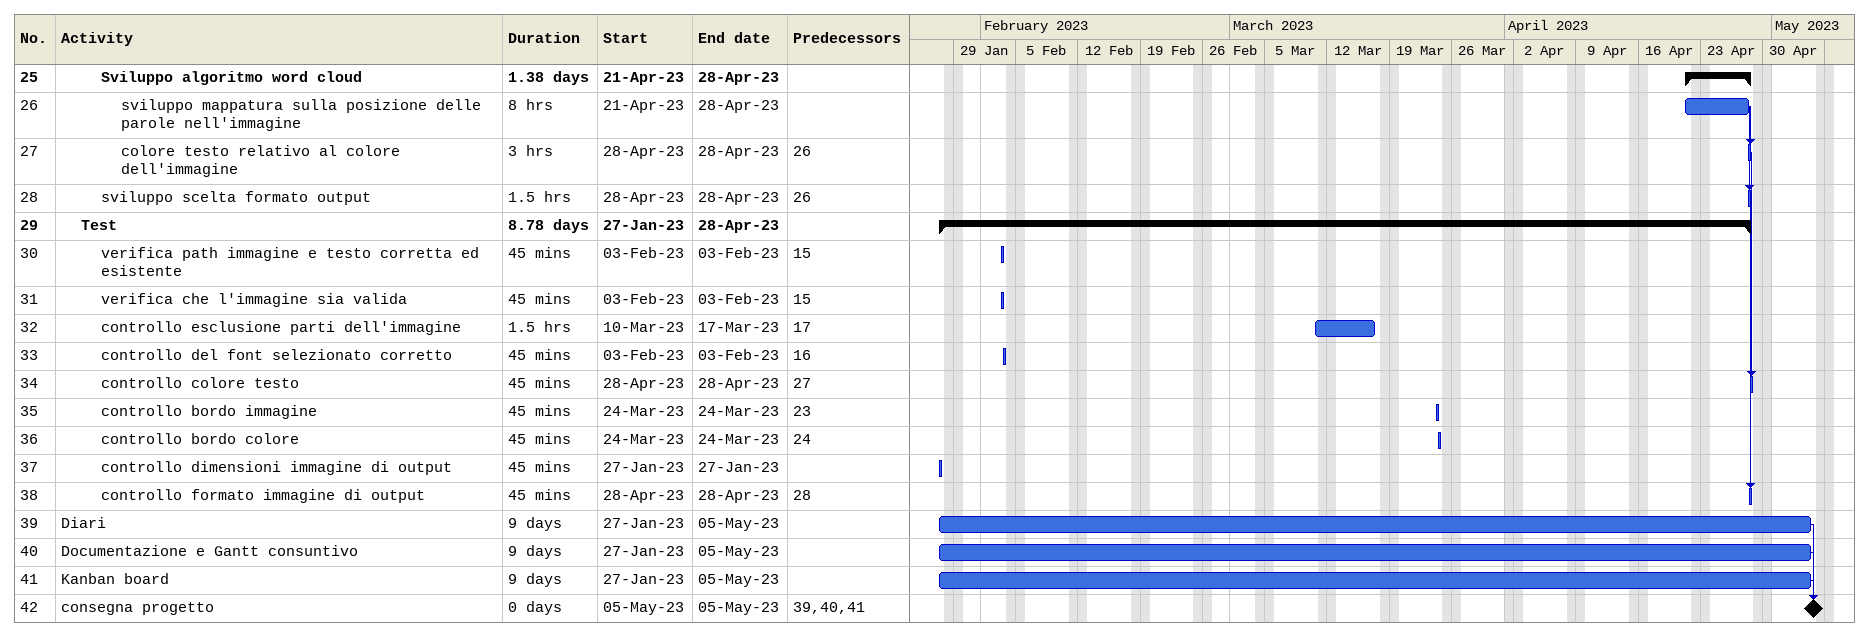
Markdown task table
| ID | Level | Task | Duration | Start | Finish | Predecessors |
|---|---|---|---|---|---|---|
| 25 | 3 | **Sviluppo algoritmo word cloud** | 1.38d | 2023-04-21 | 2023-04-28 |  |
| 26 | 4 | sviluppo mappatura sulla posizione delle parole nell'immagine | 8h | 2023-04-21 | 2023-04-28 |  |
| 27 | 4 | colore testo relativo al colore dell'immagine | 3h | 2023-04-28 | 2023-04-28 | 26 |
| 28 | 3 | sviluppo scelta formato output | 1.5h | 2023-04-28 | 2023-04-28 | 26 |
| 29 | 2 | **Test** | 8.78d | 2023-01-27 | 2023-04-28 |  |
| 30 | 3 | verifica path immagine e testo corretta ed esistente | 45min | 2023-02-03 | 2023-02-03 | 15 |
| 31 | 3 | verifica che l'immagine sia valida | 45min | 2023-02-03 | 2023-02-03 | 15 |
| 32 | 3 | controllo esclusione parti dell'immagine | 1.5h | 2023-03-10 | 2023-03-17 | 17 |
| 33 | 3 | controllo del font selezionato corretto | 45min | 2023-02-03 | 2023-02-03 | 16 |
| 34 | 3 | controllo colore testo | 45min | 2023-04-28 | 2023-04-28 | 27 |
| 35 | 3 | controllo bordo immagine | 45min | 2023-03-24 | 2023-03-24 | 23 |
| 36 | 3 | controllo bordo colore | 45min | 2023-03-24 | 2023-03-24 | 24 |
| 37 | 3 | controllo dimensioni immagine di output | 45min | 2023-01-27 | 2023-01-27 |  |
| 38 | 3 | controllo formato immagine di output | 45min | 2023-04-28 | 2023-04-28 | 28 |
| 39 | 1 | Diari | 9d | 2023-01-27 | 2023-05-05 |  |
| 40 | 1 | Documentazione e Gantt consuntivo | 9d | 2023-01-27 | 2023-05-05 |  |
| 41 | 1 | Kanban board | 9d | 2023-01-27 | 2023-05-05 |  |
| 42 | 1 | consegna progetto | 0d | 2023-05-05 | 2023-05-05 | 39, 40, 41 |
